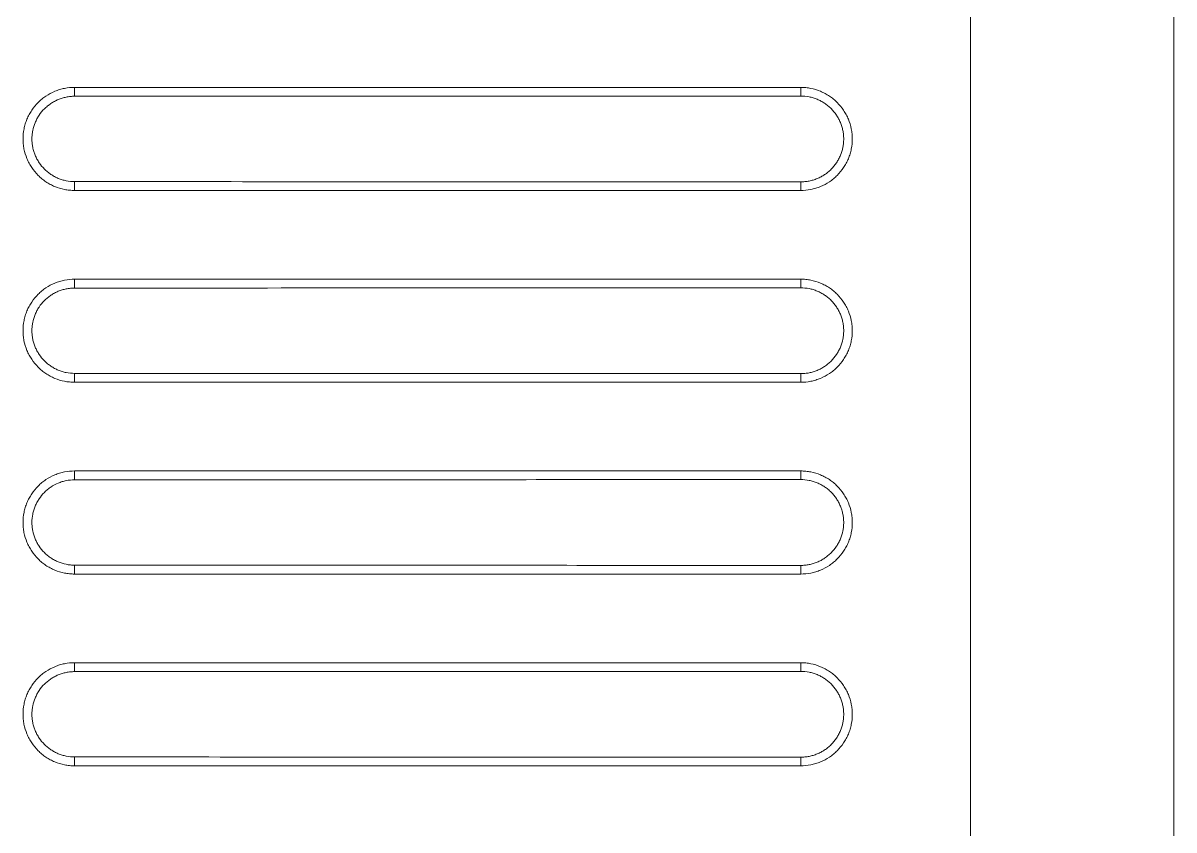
# Model space of a CAD drawing. Header units: millimetres. Extents: x -195 to 1349, y 148 to 750.
# Drawn here: x 928.65 to 955.64, y 344.02 to 362.96 of the extents above; entities that cross this region are included whole.
import ezdxf

# ---------------------------------------------------------------- set-up
doc = ezdxf.new("R2010")
doc.units = ezdxf.units.MM
doc.layers.add('4', color=7, linetype='CONTINUOUS', true_color=0xffffff)

msp = doc.modelspace()

# ---------------------------------------------------------------- linework, layer by layer
at = {"layer": '4', "color": 7, "linetype": 'Continuous', "lineweight": 18}
for p, q in [((955.641, 317.039), (955.641, 493.431)), ((950.87, 329.061), (950.87, 481.41))]:
    msp.add_line(p, q, dxfattribs=at)
for points, knots in [([(929.859, 361.445), (929.78, 361.445), (929.701, 361.437), (929.585, 361.414), (929.547, 361.404), (929.49, 361.387), (929.471, 361.381), (929.433, 361.367), (929.415, 361.36), (929.323, 361.322), (929.254, 361.285), (929.171, 361.23), (929.155, 361.219), (929.123, 361.195), (929.108, 361.183), (929.061, 361.145), (929.032, 361.119), (928.948, 361.035), (928.898, 360.974), (928.843, 360.891), (928.832, 360.874), (928.812, 360.84), (928.802, 360.823), (928.774, 360.771), (928.757, 360.735), (928.727, 360.662), (928.714, 360.625), (928.696, 360.568), (928.691, 360.549), (928.681, 360.511), (928.677, 360.491), (928.658, 360.393), (928.65, 360.315), (928.65, 360.197), (928.652, 360.157), (928.658, 360.098), (928.66, 360.078), (928.666, 360.039), (928.669, 360.019), (928.688, 359.922), (928.711, 359.847), (928.749, 359.755), (928.757, 359.737), (928.774, 359.701), (928.783, 359.683), (928.811, 359.63), (928.832, 359.597), (928.897, 359.498), (928.947, 359.437), (929.018, 359.367), (929.032, 359.353), (929.061, 359.326), (929.106, 359.287), (929.154, 359.252), (929.219, 359.208), (929.253, 359.188), (929.323, 359.15), (929.359, 359.133), (929.469, 359.088), (929.545, 359.065), (929.661, 359.041), (929.7, 359.036), (929.78, 359.028), (929.819, 359.026), (929.859, 359.026)], [0, 0, 0, 0, 0.0625, 0.0625, 0.09375, 0.09375, 0.109375, 0.109375, 0.125, 0.125, 0.1875, 0.1875, 0.203125, 0.203125, 0.21875, 0.21875, 0.25, 0.25, 0.3125, 0.3125, 0.328125, 0.328125, 0.34375, 0.34375, 0.375, 0.375, 0.40625, 0.40625, 0.421875, 0.421875, 0.4375, 0.4375, 0.5, 0.5, 0.53125, 0.53125, 0.546875, 0.546875, 0.5625, 0.5625, 0.625, 0.625, 0.640625, 0.640625, 0.65625, 0.65625, 0.6875, 0.6875, 0.75, 0.75, 0.765625, 0.765625, 0.78125, 0.8125, 0.8125, 0.84375, 0.84375, 0.875, 0.875, 0.9375, 0.9375, 0.96875, 0.96875, 1, 1, 1, 1]), ([(946.888, 361.445), (944.343, 361.445), (941.799, 361.445), (937.522, 361.445), (935.789, 361.445), (932.658, 361.445), (931.259, 361.445), (929.859, 361.445)], [0, 0, 0, 0, 0.448302, 0.448302, 0.753513, 0.753513, 1, 1, 1, 1]), ([(946.888, 359.026), (946.968, 359.026), (947.047, 359.034), (947.162, 359.057), (947.201, 359.066), (947.258, 359.084), (947.277, 359.09), (947.314, 359.103), (947.333, 359.11), (947.424, 359.148), (947.494, 359.185), (947.576, 359.24), (947.592, 359.252), (947.624, 359.275), (947.64, 359.288), (947.686, 359.326), (947.715, 359.352), (947.799, 359.436), (947.849, 359.497), (947.904, 359.579), (947.915, 359.596), (947.936, 359.63), (947.945, 359.648), (947.973, 359.7), (947.99, 359.736), (948.02, 359.808), (948.034, 359.846), (948.051, 359.902), (948.056, 359.921), (948.066, 359.96), (948.07, 359.98), (948.09, 360.077), (948.098, 360.156), (948.098, 360.274), (948.096, 360.313), (948.09, 360.373), (948.087, 360.393), (948.082, 360.432), (948.078, 360.452), (948.059, 360.549), (948.036, 360.624), (947.998, 360.716), (947.99, 360.734), (947.973, 360.77), (947.964, 360.788), (947.936, 360.84), (947.916, 360.874), (947.85, 360.972), (947.8, 361.034), (947.73, 361.104), (947.715, 361.118), (947.686, 361.145), (947.641, 361.183), (947.594, 361.219), (947.528, 361.262), (947.494, 361.283), (947.424, 361.32), (947.388, 361.337), (947.278, 361.383), (947.203, 361.406), (947.087, 361.429), (947.047, 361.435), (946.968, 361.443), (946.928, 361.445), (946.888, 361.445)], [0, 0, 0, 0, 0.0625, 0.0625, 0.09375, 0.09375, 0.109375, 0.109375, 0.125, 0.125, 0.1875, 0.1875, 0.203125, 0.203125, 0.21875, 0.21875, 0.25, 0.25, 0.3125, 0.3125, 0.328125, 0.328125, 0.34375, 0.34375, 0.375, 0.375, 0.40625, 0.40625, 0.421875, 0.421875, 0.4375, 0.4375, 0.5, 0.5, 0.53125, 0.53125, 0.546875, 0.546875, 0.5625, 0.5625, 0.625, 0.625, 0.640625, 0.640625, 0.65625, 0.65625, 0.6875, 0.6875, 0.75, 0.75, 0.765625, 0.765625, 0.78125, 0.8125, 0.8125, 0.84375, 0.84375, 0.875, 0.875, 0.9375, 0.9375, 0.96875, 0.96875, 1, 1, 1, 1]), ([(929.859, 359.234), (929.793, 359.235), (929.728, 359.241), (929.633, 359.26), (929.601, 359.268), (929.538, 359.287), (929.507, 359.298), (929.446, 359.323), (929.387, 359.351), (929.331, 359.385), (929.29, 359.412), (929.277, 359.421), (929.251, 359.441), (929.238, 359.451), (929.199, 359.483), (929.175, 359.505), (929.106, 359.574), (929.065, 359.624), (929.019, 359.692), (929.01, 359.706), (928.993, 359.735), (928.985, 359.749), (928.962, 359.792), (928.948, 359.822), (928.923, 359.882), (928.912, 359.913), (928.898, 359.96), (928.893, 359.975), (928.885, 360.007), (928.881, 360.024), (928.872, 360.072), (928.862, 360.137), (928.859, 360.202), (928.859, 360.267), (928.86, 360.3), (928.865, 360.349), (928.867, 360.365), (928.872, 360.398), (928.886, 360.479), (928.91, 360.557), (928.941, 360.632), (928.948, 360.647), (928.962, 360.677), (928.969, 360.692), (928.992, 360.736), (929.009, 360.764), (929.063, 360.845), (929.105, 360.896), (929.163, 360.954), (929.175, 360.965), (929.199, 360.987), (929.212, 360.998), (929.25, 361.029), (929.276, 361.049), (929.33, 361.085), (929.358, 361.102), (929.416, 361.133), (929.446, 361.147), (929.506, 361.172), (929.568, 361.194), (929.631, 361.21), (929.695, 361.223), (929.728, 361.228), (929.793, 361.235), (929.826, 361.236), (929.859, 361.236)], [0, 0, 0, 0, 0.0625, 0.0625, 0.09375, 0.09375, 0.125, 0.125, 0.15625, 0.1875, 0.1875, 0.203125, 0.203125, 0.21875, 0.21875, 0.25, 0.25, 0.3125, 0.3125, 0.328125, 0.328125, 0.34375, 0.34375, 0.375, 0.375, 0.40625, 0.40625, 0.421875, 0.421875, 0.4375, 0.4375, 0.46875, 0.5, 0.5, 0.53125, 0.53125, 0.546875, 0.546875, 0.5625, 0.625, 0.625, 0.640625, 0.640625, 0.65625, 0.65625, 0.6875, 0.6875, 0.75, 0.75, 0.765625, 0.765625, 0.78125, 0.78125, 0.8125, 0.8125, 0.84375, 0.84375, 0.875, 0.875, 0.90625, 0.9375, 0.9375, 0.96875, 0.96875, 1, 1, 1, 1]), ([(946.888, 361.242), (944.343, 361.241), (941.799, 361.241), (937.522, 361.239), (935.789, 361.238), (932.658, 361.237), (931.259, 361.237), (929.859, 361.236)], [0, 0, 0, 0, 0.448296, 0.448296, 0.75351, 0.75351, 1, 1, 1, 1]), ([(946.888, 361.242), (946.955, 361.242), (947.02, 361.236), (947.116, 361.217), (947.148, 361.209), (947.196, 361.195), (947.212, 361.189), (947.243, 361.178), (947.258, 361.172), (947.304, 361.153), (947.363, 361.125), (947.42, 361.091), (947.461, 361.064), (947.474, 361.055), (947.501, 361.035), (947.514, 361.025), (947.553, 360.993), (947.577, 360.971), (947.647, 360.901), (947.688, 360.851), (947.734, 360.782), (947.743, 360.768), (947.76, 360.739), (947.769, 360.725), (947.792, 360.681), (947.806, 360.652), (947.831, 360.591), (947.842, 360.56), (947.857, 360.513), (947.861, 360.497), (947.869, 360.465), (947.873, 360.449), (947.883, 360.4), (947.892, 360.335), (947.895, 360.269), (947.896, 360.203), (947.894, 360.17), (947.889, 360.121), (947.887, 360.104), (947.882, 360.072), (947.868, 359.99), (947.844, 359.912), (947.813, 359.836), (947.806, 359.82), (947.792, 359.79), (947.785, 359.776), (947.761, 359.732), (947.744, 359.704), (947.69, 359.622), (947.648, 359.571), (947.589, 359.512), (947.577, 359.5), (947.553, 359.478), (947.54, 359.468), (947.502, 359.436), (947.476, 359.417), (947.421, 359.38), (947.393, 359.363), (947.335, 359.332), (947.305, 359.318), (947.244, 359.292), (947.182, 359.27), (947.118, 359.254), (947.053, 359.241), (947.021, 359.236), (946.954, 359.23), (946.921, 359.228), (946.888, 359.228)], [0, 0, 0, 0, 0.0625, 0.0625, 0.09375, 0.09375, 0.109375, 0.109375, 0.125, 0.125, 0.15625, 0.1875, 0.1875, 0.203125, 0.203125, 0.21875, 0.21875, 0.25, 0.25, 0.3125, 0.3125, 0.328125, 0.328125, 0.34375, 0.34375, 0.375, 0.375, 0.40625, 0.40625, 0.421875, 0.421875, 0.4375, 0.4375, 0.46875, 0.5, 0.5, 0.53125, 0.53125, 0.546875, 0.546875, 0.5625, 0.625, 0.625, 0.640625, 0.640625, 0.65625, 0.65625, 0.6875, 0.6875, 0.75, 0.75, 0.765625, 0.765625, 0.78125, 0.78125, 0.8125, 0.8125, 0.84375, 0.84375, 0.875, 0.875, 0.90625, 0.9375, 0.9375, 0.96875, 0.96875, 1, 1, 1, 1]), ([(946.888, 359.228), (944.343, 359.229), (941.799, 359.23), (937.522, 359.232), (935.789, 359.232), (932.658, 359.233), (931.259, 359.234), (929.859, 359.234)], [0, 0, 0, 0, 0.448295, 0.448295, 0.75351, 0.75351, 1, 1, 1, 1]), ([(946.888, 359.026), (944.343, 359.026), (941.799, 359.026), (937.522, 359.026), (935.789, 359.026), (932.658, 359.026), (931.259, 359.026), (929.859, 359.026)], [0, 0, 0, 0, 0.448302, 0.448302, 0.753513, 0.753513, 1, 1, 1, 1]), ([(929.859, 356.945), (929.78, 356.945), (929.701, 356.937), (929.585, 356.914), (929.547, 356.904), (929.49, 356.887), (929.471, 356.881), (929.433, 356.867), (929.415, 356.86), (929.323, 356.822), (929.254, 356.785), (929.171, 356.73), (929.155, 356.719), (929.123, 356.695), (929.108, 356.683), (929.061, 356.645), (929.032, 356.619), (928.948, 356.535), (928.898, 356.474), (928.843, 356.391), (928.832, 356.374), (928.812, 356.34), (928.802, 356.323), (928.774, 356.271), (928.757, 356.235), (928.727, 356.162), (928.714, 356.125), (928.696, 356.068), (928.691, 356.049), (928.681, 356.011), (928.677, 355.991), (928.658, 355.893), (928.65, 355.815), (928.65, 355.697), (928.652, 355.657), (928.658, 355.598), (928.66, 355.578), (928.666, 355.539), (928.669, 355.519), (928.688, 355.422), (928.711, 355.347), (928.749, 355.255), (928.757, 355.237), (928.774, 355.201), (928.783, 355.183), (928.811, 355.13), (928.832, 355.097), (928.897, 354.998), (928.947, 354.937), (929.018, 354.867), (929.032, 354.853), (929.061, 354.826), (929.106, 354.787), (929.154, 354.752), (929.219, 354.708), (929.253, 354.688), (929.323, 354.65), (929.359, 354.633), (929.469, 354.588), (929.545, 354.565), (929.661, 354.541), (929.7, 354.536), (929.78, 354.528), (929.819, 354.526), (929.859, 354.526)], [0, 0, 0, 0, 0.0625, 0.0625, 0.09375, 0.09375, 0.109375, 0.109375, 0.125, 0.125, 0.1875, 0.1875, 0.203125, 0.203125, 0.21875, 0.21875, 0.25, 0.25, 0.3125, 0.3125, 0.328125, 0.328125, 0.34375, 0.34375, 0.375, 0.375, 0.40625, 0.40625, 0.421875, 0.421875, 0.4375, 0.4375, 0.5, 0.5, 0.53125, 0.53125, 0.546875, 0.546875, 0.5625, 0.5625, 0.625, 0.625, 0.640625, 0.640625, 0.65625, 0.65625, 0.6875, 0.6875, 0.75, 0.75, 0.765625, 0.765625, 0.78125, 0.8125, 0.8125, 0.84375, 0.84375, 0.875, 0.875, 0.9375, 0.9375, 0.96875, 0.96875, 1, 1, 1, 1]), ([(946.888, 356.945), (944.343, 356.945), (941.799, 356.945), (937.522, 356.945), (935.789, 356.945), (932.658, 356.945), (931.259, 356.945), (929.859, 356.945)], [0, 0, 0, 0, 0.448302, 0.448302, 0.753513, 0.753513, 1, 1, 1, 1]), ([(946.888, 354.526), (946.968, 354.526), (947.047, 354.534), (947.162, 354.557), (947.201, 354.566), (947.258, 354.584), (947.277, 354.59), (947.314, 354.603), (947.333, 354.61), (947.424, 354.648), (947.494, 354.685), (947.576, 354.74), (947.592, 354.752), (947.624, 354.775), (947.64, 354.788), (947.686, 354.826), (947.715, 354.852), (947.799, 354.936), (947.849, 354.997), (947.904, 355.079), (947.915, 355.096), (947.936, 355.13), (947.945, 355.148), (947.973, 355.2), (947.99, 355.236), (948.02, 355.308), (948.034, 355.346), (948.051, 355.402), (948.056, 355.421), (948.066, 355.46), (948.07, 355.48), (948.09, 355.577), (948.098, 355.656), (948.098, 355.774), (948.096, 355.813), (948.09, 355.873), (948.087, 355.893), (948.082, 355.932), (948.078, 355.952), (948.059, 356.049), (948.036, 356.124), (947.998, 356.216), (947.99, 356.234), (947.973, 356.27), (947.964, 356.288), (947.936, 356.34), (947.916, 356.374), (947.85, 356.472), (947.8, 356.534), (947.73, 356.604), (947.715, 356.618), (947.686, 356.645), (947.641, 356.683), (947.594, 356.719), (947.528, 356.762), (947.494, 356.783), (947.424, 356.82), (947.388, 356.837), (947.278, 356.883), (947.203, 356.906), (947.087, 356.929), (947.047, 356.935), (946.968, 356.943), (946.928, 356.945), (946.888, 356.945)], [0, 0, 0, 0, 0.0625, 0.0625, 0.09375, 0.09375, 0.109375, 0.109375, 0.125, 0.125, 0.1875, 0.1875, 0.203125, 0.203125, 0.21875, 0.21875, 0.25, 0.25, 0.3125, 0.3125, 0.328125, 0.328125, 0.34375, 0.34375, 0.375, 0.375, 0.40625, 0.40625, 0.421875, 0.421875, 0.4375, 0.4375, 0.5, 0.5, 0.53125, 0.53125, 0.546875, 0.546875, 0.5625, 0.5625, 0.625, 0.625, 0.640625, 0.640625, 0.65625, 0.65625, 0.6875, 0.6875, 0.75, 0.75, 0.765625, 0.765625, 0.78125, 0.8125, 0.8125, 0.84375, 0.84375, 0.875, 0.875, 0.9375, 0.9375, 0.96875, 0.96875, 1, 1, 1, 1]), ([(929.859, 354.734), (929.793, 354.735), (929.728, 354.741), (929.633, 354.76), (929.601, 354.768), (929.538, 354.787), (929.507, 354.798), (929.446, 354.823), (929.387, 354.851), (929.331, 354.885), (929.29, 354.912), (929.277, 354.921), (929.251, 354.941), (929.238, 354.951), (929.199, 354.983), (929.175, 355.005), (929.106, 355.074), (929.065, 355.124), (929.019, 355.192), (929.01, 355.206), (928.993, 355.235), (928.985, 355.249), (928.962, 355.292), (928.948, 355.322), (928.923, 355.382), (928.912, 355.413), (928.898, 355.46), (928.893, 355.475), (928.885, 355.507), (928.881, 355.524), (928.872, 355.572), (928.862, 355.637), (928.859, 355.702), (928.859, 355.767), (928.86, 355.8), (928.865, 355.849), (928.867, 355.865), (928.872, 355.898), (928.886, 355.979), (928.91, 356.057), (928.941, 356.132), (928.948, 356.147), (928.962, 356.177), (928.969, 356.192), (928.992, 356.236), (929.009, 356.264), (929.063, 356.345), (929.105, 356.396), (929.163, 356.454), (929.175, 356.465), (929.199, 356.487), (929.212, 356.498), (929.25, 356.529), (929.276, 356.549), (929.33, 356.585), (929.358, 356.602), (929.416, 356.633), (929.446, 356.647), (929.506, 356.672), (929.568, 356.694), (929.631, 356.71), (929.695, 356.723), (929.728, 356.728), (929.793, 356.735), (929.826, 356.736), (929.859, 356.736)], [0, 0, 0, 0, 0.0625, 0.0625, 0.09375, 0.09375, 0.125, 0.125, 0.15625, 0.1875, 0.1875, 0.203125, 0.203125, 0.21875, 0.21875, 0.25, 0.25, 0.3125, 0.3125, 0.328125, 0.328125, 0.34375, 0.34375, 0.375, 0.375, 0.40625, 0.40625, 0.421875, 0.421875, 0.4375, 0.4375, 0.46875, 0.5, 0.5, 0.53125, 0.53125, 0.546875, 0.546875, 0.5625, 0.625, 0.625, 0.640625, 0.640625, 0.65625, 0.65625, 0.6875, 0.6875, 0.75, 0.75, 0.765625, 0.765625, 0.78125, 0.78125, 0.8125, 0.8125, 0.84375, 0.84375, 0.875, 0.875, 0.90625, 0.9375, 0.9375, 0.96875, 0.96875, 1, 1, 1, 1]), ([(946.888, 356.742), (944.343, 356.741), (941.799, 356.741), (937.522, 356.739), (935.789, 356.738), (932.658, 356.737), (931.259, 356.737), (929.859, 356.736)], [0, 0, 0, 0, 0.448296, 0.448296, 0.75351, 0.75351, 1, 1, 1, 1]), ([(946.888, 356.742), (946.955, 356.742), (947.02, 356.736), (947.116, 356.717), (947.148, 356.709), (947.196, 356.695), (947.212, 356.689), (947.243, 356.678), (947.258, 356.672), (947.304, 356.653), (947.363, 356.625), (947.42, 356.591), (947.461, 356.564), (947.474, 356.555), (947.501, 356.535), (947.514, 356.525), (947.553, 356.493), (947.577, 356.471), (947.647, 356.401), (947.688, 356.351), (947.734, 356.282), (947.743, 356.268), (947.76, 356.239), (947.769, 356.225), (947.792, 356.181), (947.806, 356.152), (947.831, 356.091), (947.842, 356.06), (947.857, 356.013), (947.861, 355.997), (947.869, 355.965), (947.873, 355.949), (947.883, 355.9), (947.892, 355.835), (947.895, 355.769), (947.896, 355.703), (947.894, 355.67), (947.889, 355.621), (947.887, 355.604), (947.882, 355.572), (947.868, 355.49), (947.844, 355.412), (947.813, 355.336), (947.806, 355.32), (947.792, 355.29), (947.785, 355.276), (947.761, 355.232), (947.744, 355.204), (947.69, 355.122), (947.648, 355.071), (947.589, 355.012), (947.577, 355), (947.553, 354.978), (947.54, 354.968), (947.502, 354.936), (947.476, 354.917), (947.421, 354.88), (947.393, 354.863), (947.335, 354.832), (947.305, 354.818), (947.244, 354.792), (947.182, 354.77), (947.118, 354.754), (947.053, 354.741), (947.021, 354.736), (946.954, 354.73), (946.921, 354.728), (946.888, 354.728)], [0, 0, 0, 0, 0.0625, 0.0625, 0.09375, 0.09375, 0.109375, 0.109375, 0.125, 0.125, 0.15625, 0.1875, 0.1875, 0.203125, 0.203125, 0.21875, 0.21875, 0.25, 0.25, 0.3125, 0.3125, 0.328125, 0.328125, 0.34375, 0.34375, 0.375, 0.375, 0.40625, 0.40625, 0.421875, 0.421875, 0.4375, 0.4375, 0.46875, 0.5, 0.5, 0.53125, 0.53125, 0.546875, 0.546875, 0.5625, 0.625, 0.625, 0.640625, 0.640625, 0.65625, 0.65625, 0.6875, 0.6875, 0.75, 0.75, 0.765625, 0.765625, 0.78125, 0.78125, 0.8125, 0.8125, 0.84375, 0.84375, 0.875, 0.875, 0.90625, 0.9375, 0.9375, 0.96875, 0.96875, 1, 1, 1, 1]), ([(946.888, 354.728), (944.343, 354.729), (941.799, 354.73), (937.522, 354.732), (935.789, 354.732), (932.658, 354.733), (931.259, 354.734), (929.859, 354.734)], [0, 0, 0, 0, 0.448295, 0.448295, 0.75351, 0.75351, 1, 1, 1, 1]), ([(946.888, 354.526), (944.343, 354.526), (941.799, 354.526), (937.522, 354.526), (935.789, 354.526), (932.658, 354.526), (931.259, 354.526), (929.859, 354.526)], [0, 0, 0, 0, 0.448302, 0.448302, 0.753513, 0.753513, 1, 1, 1, 1]), ([(929.859, 352.445), (929.78, 352.445), (929.701, 352.437), (929.585, 352.414), (929.547, 352.404), (929.49, 352.387), (929.471, 352.381), (929.433, 352.367), (929.415, 352.36), (929.323, 352.322), (929.254, 352.285), (929.171, 352.23), (929.155, 352.219), (929.123, 352.195), (929.108, 352.183), (929.061, 352.145), (929.032, 352.119), (928.948, 352.035), (928.898, 351.974), (928.843, 351.891), (928.832, 351.874), (928.812, 351.84), (928.802, 351.823), (928.774, 351.771), (928.757, 351.735), (928.727, 351.662), (928.714, 351.625), (928.696, 351.568), (928.691, 351.549), (928.681, 351.511), (928.677, 351.491), (928.658, 351.393), (928.65, 351.315), (928.65, 351.197), (928.652, 351.157), (928.658, 351.098), (928.66, 351.078), (928.666, 351.039), (928.669, 351.019), (928.688, 350.922), (928.711, 350.847), (928.749, 350.755), (928.757, 350.737), (928.774, 350.701), (928.783, 350.683), (928.811, 350.63), (928.832, 350.597), (928.897, 350.498), (928.947, 350.437), (929.018, 350.367), (929.032, 350.353), (929.061, 350.326), (929.106, 350.287), (929.154, 350.252), (929.219, 350.208), (929.253, 350.188), (929.323, 350.15), (929.359, 350.133), (929.469, 350.088), (929.545, 350.065), (929.661, 350.041), (929.7, 350.036), (929.78, 350.028), (929.819, 350.026), (929.859, 350.026)], [0, 0, 0, 0, 0.0625, 0.0625, 0.09375, 0.09375, 0.109375, 0.109375, 0.125, 0.125, 0.1875, 0.1875, 0.203125, 0.203125, 0.21875, 0.21875, 0.25, 0.25, 0.3125, 0.3125, 0.328125, 0.328125, 0.34375, 0.34375, 0.375, 0.375, 0.40625, 0.40625, 0.421875, 0.421875, 0.4375, 0.4375, 0.5, 0.5, 0.53125, 0.53125, 0.546875, 0.546875, 0.5625, 0.5625, 0.625, 0.625, 0.640625, 0.640625, 0.65625, 0.65625, 0.6875, 0.6875, 0.75, 0.75, 0.765625, 0.765625, 0.78125, 0.8125, 0.8125, 0.84375, 0.84375, 0.875, 0.875, 0.9375, 0.9375, 0.96875, 0.96875, 1, 1, 1, 1]), ([(929.859, 352.236), (929.793, 352.236), (929.728, 352.23), (929.632, 352.211), (929.601, 352.203), (929.538, 352.184), (929.507, 352.172), (929.416, 352.135), (929.358, 352.104), (929.29, 352.059), (929.277, 352.049), (929.251, 352.03), (929.238, 352.019), (929.199, 351.988), (929.175, 351.966), (929.106, 351.897), (929.064, 351.846), (929.019, 351.778), (929.01, 351.764), (928.993, 351.736), (928.985, 351.721), (928.962, 351.678), (928.948, 351.649), (928.923, 351.588), (928.912, 351.558), (928.897, 351.511), (928.893, 351.495), (928.885, 351.463), (928.881, 351.447), (928.865, 351.366), (928.859, 351.301), (928.859, 351.203), (928.861, 351.171), (928.865, 351.121), (928.867, 351.105), (928.872, 351.073), (928.875, 351.056), (928.891, 350.976), (928.91, 350.914), (928.941, 350.838), (928.948, 350.823), (928.962, 350.793), (928.969, 350.778), (928.992, 350.735), (929.009, 350.707), (929.063, 350.626), (929.105, 350.575), (929.175, 350.505), (929.199, 350.483), (929.25, 350.441), (929.276, 350.422), (929.33, 350.386), (929.358, 350.369), (929.416, 350.338), (929.446, 350.324), (929.537, 350.286), (929.599, 350.267), (929.695, 350.247), (929.728, 350.243), (929.793, 350.236), (929.826, 350.234), (929.859, 350.234)], [0, 0, 0, 0, 0.0625, 0.0625, 0.09375, 0.09375, 0.125, 0.125, 0.1875, 0.1875, 0.203125, 0.203125, 0.21875, 0.21875, 0.25, 0.25, 0.3125, 0.3125, 0.328125, 0.328125, 0.34375, 0.34375, 0.375, 0.375, 0.40625, 0.40625, 0.421875, 0.421875, 0.4375, 0.4375, 0.5, 0.5, 0.53125, 0.53125, 0.546875, 0.546875, 0.5625, 0.5625, 0.625, 0.625, 0.640625, 0.640625, 0.65625, 0.65625, 0.6875, 0.6875, 0.75, 0.75, 0.78125, 0.78125, 0.8125, 0.8125, 0.84375, 0.84375, 0.875, 0.875, 0.9375, 0.9375, 0.96875, 0.96875, 1, 1, 1, 1]), ([(946.888, 352.445), (944.343, 352.445), (941.799, 352.445), (937.522, 352.445), (935.789, 352.445), (932.658, 352.445), (931.259, 352.445), (929.859, 352.445)], [0, 0, 0, 0, 0.448302, 0.448302, 0.753513, 0.753513, 1, 1, 1, 1]), ([(946.888, 352.242), (944.343, 352.241), (941.799, 352.241), (937.522, 352.239), (935.789, 352.238), (932.658, 352.237), (931.259, 352.237), (929.859, 352.236)], [0, 0, 0, 0, 0.448296, 0.448296, 0.75351, 0.75351, 1, 1, 1, 1]), ([(946.888, 350.026), (946.968, 350.026), (947.047, 350.034), (947.162, 350.057), (947.201, 350.066), (947.258, 350.084), (947.277, 350.09), (947.314, 350.103), (947.333, 350.11), (947.424, 350.148), (947.494, 350.185), (947.576, 350.24), (947.592, 350.252), (947.624, 350.275), (947.64, 350.288), (947.686, 350.326), (947.715, 350.352), (947.799, 350.436), (947.849, 350.497), (947.904, 350.579), (947.915, 350.596), (947.936, 350.63), (947.945, 350.648), (947.973, 350.7), (947.99, 350.736), (948.02, 350.808), (948.034, 350.846), (948.051, 350.902), (948.056, 350.921), (948.066, 350.96), (948.07, 350.98), (948.09, 351.077), (948.098, 351.156), (948.098, 351.274), (948.096, 351.313), (948.09, 351.373), (948.087, 351.393), (948.082, 351.432), (948.078, 351.452), (948.059, 351.549), (948.036, 351.624), (947.998, 351.716), (947.99, 351.734), (947.973, 351.77), (947.964, 351.788), (947.936, 351.84), (947.916, 351.874), (947.85, 351.972), (947.8, 352.034), (947.73, 352.104), (947.715, 352.118), (947.686, 352.145), (947.641, 352.183), (947.594, 352.219), (947.528, 352.262), (947.494, 352.283), (947.424, 352.32), (947.388, 352.337), (947.278, 352.383), (947.203, 352.406), (947.087, 352.429), (947.047, 352.435), (946.968, 352.443), (946.928, 352.445), (946.888, 352.445)], [0, 0, 0, 0, 0.0625, 0.0625, 0.09375, 0.09375, 0.109375, 0.109375, 0.125, 0.125, 0.1875, 0.1875, 0.203125, 0.203125, 0.21875, 0.21875, 0.25, 0.25, 0.3125, 0.3125, 0.328125, 0.328125, 0.34375, 0.34375, 0.375, 0.375, 0.40625, 0.40625, 0.421875, 0.421875, 0.4375, 0.4375, 0.5, 0.5, 0.53125, 0.53125, 0.546875, 0.546875, 0.5625, 0.5625, 0.625, 0.625, 0.640625, 0.640625, 0.65625, 0.65625, 0.6875, 0.6875, 0.75, 0.75, 0.765625, 0.765625, 0.78125, 0.8125, 0.8125, 0.84375, 0.84375, 0.875, 0.875, 0.9375, 0.9375, 0.96875, 0.96875, 1, 1, 1, 1]), ([(946.888, 352.242), (946.955, 352.242), (947.02, 352.236), (947.116, 352.217), (947.148, 352.209), (947.196, 352.195), (947.212, 352.189), (947.243, 352.178), (947.258, 352.172), (947.304, 352.153), (947.363, 352.125), (947.42, 352.091), (947.461, 352.064), (947.474, 352.055), (947.501, 352.035), (947.514, 352.025), (947.553, 351.993), (947.577, 351.971), (947.647, 351.901), (947.688, 351.851), (947.734, 351.782), (947.743, 351.768), (947.76, 351.739), (947.769, 351.725), (947.792, 351.681), (947.806, 351.652), (947.831, 351.591), (947.842, 351.56), (947.857, 351.513), (947.861, 351.497), (947.869, 351.465), (947.873, 351.449), (947.883, 351.4), (947.892, 351.335), (947.895, 351.269), (947.896, 351.203), (947.894, 351.17), (947.889, 351.121), (947.887, 351.104), (947.882, 351.072), (947.868, 350.99), (947.844, 350.912), (947.813, 350.836), (947.806, 350.82), (947.792, 350.79), (947.785, 350.776), (947.761, 350.732), (947.744, 350.704), (947.69, 350.622), (947.648, 350.571), (947.589, 350.512), (947.577, 350.5), (947.553, 350.478), (947.54, 350.468), (947.502, 350.436), (947.476, 350.417), (947.421, 350.38), (947.393, 350.363), (947.335, 350.332), (947.305, 350.318), (947.244, 350.292), (947.182, 350.27), (947.118, 350.254), (947.053, 350.241), (947.021, 350.236), (946.954, 350.23), (946.921, 350.228), (946.888, 350.228)], [0, 0, 0, 0, 0.0625, 0.0625, 0.09375, 0.09375, 0.109375, 0.109375, 0.125, 0.125, 0.15625, 0.1875, 0.1875, 0.203125, 0.203125, 0.21875, 0.21875, 0.25, 0.25, 0.3125, 0.3125, 0.328125, 0.328125, 0.34375, 0.34375, 0.375, 0.375, 0.40625, 0.40625, 0.421875, 0.421875, 0.4375, 0.4375, 0.46875, 0.5, 0.5, 0.53125, 0.53125, 0.546875, 0.546875, 0.5625, 0.625, 0.625, 0.640625, 0.640625, 0.65625, 0.65625, 0.6875, 0.6875, 0.75, 0.75, 0.765625, 0.765625, 0.78125, 0.78125, 0.8125, 0.8125, 0.84375, 0.84375, 0.875, 0.875, 0.90625, 0.9375, 0.9375, 0.96875, 0.96875, 1, 1, 1, 1]), ([(929.859, 350.234), (931.259, 350.234), (932.658, 350.233), (935.789, 350.232), (937.522, 350.232), (941.799, 350.23), (944.343, 350.229), (946.888, 350.228)], [0, 0, 0, 0, 0.24649, 0.24649, 0.551705, 0.551705, 1, 1, 1, 1]), ([(946.888, 350.026), (944.343, 350.026), (941.799, 350.026), (937.522, 350.026), (935.789, 350.026), (932.658, 350.026), (931.259, 350.026), (929.859, 350.026)], [0, 0, 0, 0, 0.448302, 0.448302, 0.753513, 0.753513, 1, 1, 1, 1]), ([(929.859, 347.945), (929.78, 347.945), (929.701, 347.937), (929.585, 347.914), (929.547, 347.904), (929.49, 347.887), (929.471, 347.881), (929.433, 347.867), (929.415, 347.86), (929.323, 347.822), (929.254, 347.785), (929.171, 347.73), (929.155, 347.719), (929.123, 347.695), (929.108, 347.683), (929.061, 347.645), (929.032, 347.619), (928.948, 347.535), (928.898, 347.474), (928.843, 347.391), (928.832, 347.374), (928.812, 347.34), (928.802, 347.323), (928.774, 347.271), (928.757, 347.235), (928.727, 347.162), (928.714, 347.125), (928.696, 347.068), (928.691, 347.049), (928.681, 347.011), (928.677, 346.991), (928.658, 346.893), (928.65, 346.815), (928.65, 346.697), (928.652, 346.657), (928.658, 346.598), (928.66, 346.578), (928.666, 346.539), (928.669, 346.519), (928.688, 346.422), (928.711, 346.347), (928.749, 346.255), (928.757, 346.237), (928.774, 346.201), (928.783, 346.183), (928.811, 346.13), (928.832, 346.097), (928.897, 345.998), (928.947, 345.937), (929.018, 345.867), (929.032, 345.853), (929.061, 345.826), (929.106, 345.787), (929.154, 345.752), (929.219, 345.708), (929.253, 345.688), (929.323, 345.65), (929.359, 345.633), (929.469, 345.588), (929.545, 345.565), (929.661, 345.541), (929.7, 345.536), (929.78, 345.528), (929.819, 345.526), (929.859, 345.526)], [0, 0, 0, 0, 0.0625, 0.0625, 0.09375, 0.09375, 0.109375, 0.109375, 0.125, 0.125, 0.1875, 0.1875, 0.203125, 0.203125, 0.21875, 0.21875, 0.25, 0.25, 0.3125, 0.3125, 0.328125, 0.328125, 0.34375, 0.34375, 0.375, 0.375, 0.40625, 0.40625, 0.421875, 0.421875, 0.4375, 0.4375, 0.5, 0.5, 0.53125, 0.53125, 0.546875, 0.546875, 0.5625, 0.5625, 0.625, 0.625, 0.640625, 0.640625, 0.65625, 0.65625, 0.6875, 0.6875, 0.75, 0.75, 0.765625, 0.765625, 0.78125, 0.8125, 0.8125, 0.84375, 0.84375, 0.875, 0.875, 0.9375, 0.9375, 0.96875, 0.96875, 1, 1, 1, 1]), ([(946.888, 347.945), (944.343, 347.945), (941.799, 347.945), (937.522, 347.945), (935.789, 347.945), (932.658, 347.945), (931.259, 347.945), (929.859, 347.945)], [0, 0, 0, 0, 0.448302, 0.448302, 0.753513, 0.753513, 1, 1, 1, 1]), ([(946.888, 345.526), (946.968, 345.526), (947.047, 345.534), (947.162, 345.557), (947.201, 345.566), (947.258, 345.584), (947.277, 345.59), (947.314, 345.603), (947.333, 345.61), (947.424, 345.648), (947.494, 345.685), (947.576, 345.74), (947.592, 345.752), (947.624, 345.775), (947.64, 345.788), (947.686, 345.826), (947.715, 345.852), (947.799, 345.936), (947.849, 345.997), (947.904, 346.079), (947.915, 346.096), (947.936, 346.13), (947.945, 346.148), (947.973, 346.2), (947.99, 346.236), (948.02, 346.308), (948.034, 346.346), (948.051, 346.402), (948.056, 346.421), (948.066, 346.46), (948.07, 346.48), (948.09, 346.577), (948.098, 346.656), (948.098, 346.774), (948.096, 346.813), (948.09, 346.873), (948.087, 346.893), (948.082, 346.932), (948.078, 346.952), (948.059, 347.049), (948.036, 347.124), (947.998, 347.216), (947.99, 347.234), (947.973, 347.27), (947.964, 347.288), (947.936, 347.34), (947.916, 347.374), (947.85, 347.472), (947.8, 347.534), (947.73, 347.604), (947.715, 347.618), (947.686, 347.645), (947.641, 347.683), (947.594, 347.719), (947.528, 347.762), (947.494, 347.783), (947.424, 347.82), (947.388, 347.837), (947.278, 347.883), (947.203, 347.906), (947.087, 347.929), (947.047, 347.935), (946.968, 347.943), (946.928, 347.945), (946.888, 347.945)], [0, 0, 0, 0, 0.0625, 0.0625, 0.09375, 0.09375, 0.109375, 0.109375, 0.125, 0.125, 0.1875, 0.1875, 0.203125, 0.203125, 0.21875, 0.21875, 0.25, 0.25, 0.3125, 0.3125, 0.328125, 0.328125, 0.34375, 0.34375, 0.375, 0.375, 0.40625, 0.40625, 0.421875, 0.421875, 0.4375, 0.4375, 0.5, 0.5, 0.53125, 0.53125, 0.546875, 0.546875, 0.5625, 0.5625, 0.625, 0.625, 0.640625, 0.640625, 0.65625, 0.65625, 0.6875, 0.6875, 0.75, 0.75, 0.765625, 0.765625, 0.78125, 0.8125, 0.8125, 0.84375, 0.84375, 0.875, 0.875, 0.9375, 0.9375, 0.96875, 0.96875, 1, 1, 1, 1]), ([(929.859, 345.734), (929.793, 345.735), (929.728, 345.741), (929.633, 345.76), (929.601, 345.768), (929.538, 345.787), (929.507, 345.798), (929.446, 345.823), (929.387, 345.851), (929.331, 345.885), (929.29, 345.912), (929.277, 345.921), (929.251, 345.941), (929.238, 345.951), (929.199, 345.983), (929.175, 346.005), (929.106, 346.074), (929.065, 346.124), (929.019, 346.192), (929.01, 346.206), (928.993, 346.235), (928.985, 346.249), (928.962, 346.292), (928.948, 346.322), (928.923, 346.382), (928.912, 346.413), (928.898, 346.46), (928.893, 346.475), (928.885, 346.507), (928.881, 346.524), (928.872, 346.572), (928.862, 346.637), (928.859, 346.702), (928.859, 346.767), (928.86, 346.8), (928.865, 346.849), (928.867, 346.865), (928.872, 346.898), (928.886, 346.979), (928.91, 347.057), (928.941, 347.132), (928.948, 347.147), (928.962, 347.177), (928.969, 347.192), (928.992, 347.236), (929.009, 347.264), (929.063, 347.345), (929.105, 347.396), (929.163, 347.454), (929.175, 347.465), (929.199, 347.487), (929.212, 347.498), (929.25, 347.529), (929.276, 347.549), (929.33, 347.585), (929.358, 347.602), (929.416, 347.633), (929.446, 347.647), (929.506, 347.672), (929.568, 347.694), (929.631, 347.71), (929.695, 347.723), (929.728, 347.728), (929.793, 347.735), (929.826, 347.736), (929.859, 347.736)], [0, 0, 0, 0, 0.0625, 0.0625, 0.09375, 0.09375, 0.125, 0.125, 0.15625, 0.1875, 0.1875, 0.203125, 0.203125, 0.21875, 0.21875, 0.25, 0.25, 0.3125, 0.3125, 0.328125, 0.328125, 0.34375, 0.34375, 0.375, 0.375, 0.40625, 0.40625, 0.421875, 0.421875, 0.4375, 0.4375, 0.46875, 0.5, 0.5, 0.53125, 0.53125, 0.546875, 0.546875, 0.5625, 0.625, 0.625, 0.640625, 0.640625, 0.65625, 0.65625, 0.6875, 0.6875, 0.75, 0.75, 0.765625, 0.765625, 0.78125, 0.78125, 0.8125, 0.8125, 0.84375, 0.84375, 0.875, 0.875, 0.90625, 0.9375, 0.9375, 0.96875, 0.96875, 1, 1, 1, 1]), ([(946.888, 347.742), (944.343, 347.741), (941.799, 347.741), (937.522, 347.739), (935.789, 347.738), (932.658, 347.737), (931.259, 347.737), (929.859, 347.736)], [0, 0, 0, 0, 0.448296, 0.448296, 0.75351, 0.75351, 1, 1, 1, 1]), ([(946.888, 347.742), (946.955, 347.742), (947.02, 347.736), (947.116, 347.717), (947.148, 347.709), (947.196, 347.695), (947.212, 347.689), (947.243, 347.678), (947.258, 347.672), (947.304, 347.653), (947.363, 347.625), (947.42, 347.591), (947.461, 347.564), (947.474, 347.555), (947.501, 347.535), (947.514, 347.525), (947.553, 347.493), (947.577, 347.471), (947.647, 347.401), (947.688, 347.351), (947.734, 347.282), (947.743, 347.268), (947.76, 347.239), (947.769, 347.225), (947.792, 347.181), (947.806, 347.152), (947.831, 347.091), (947.842, 347.06), (947.857, 347.013), (947.861, 346.997), (947.869, 346.965), (947.873, 346.949), (947.883, 346.9), (947.892, 346.835), (947.895, 346.769), (947.896, 346.703), (947.894, 346.67), (947.889, 346.621), (947.887, 346.604), (947.882, 346.572), (947.868, 346.49), (947.844, 346.412), (947.813, 346.336), (947.806, 346.32), (947.792, 346.29), (947.785, 346.276), (947.761, 346.232), (947.744, 346.204), (947.69, 346.122), (947.648, 346.071), (947.589, 346.012), (947.577, 346), (947.553, 345.978), (947.54, 345.968), (947.502, 345.936), (947.476, 345.917), (947.421, 345.88), (947.393, 345.863), (947.335, 345.832), (947.305, 345.818), (947.244, 345.792), (947.182, 345.77), (947.118, 345.754), (947.053, 345.741), (947.021, 345.736), (946.954, 345.73), (946.921, 345.728), (946.888, 345.728)], [0, 0, 0, 0, 0.0625, 0.0625, 0.09375, 0.09375, 0.109375, 0.109375, 0.125, 0.125, 0.15625, 0.1875, 0.1875, 0.203125, 0.203125, 0.21875, 0.21875, 0.25, 0.25, 0.3125, 0.3125, 0.328125, 0.328125, 0.34375, 0.34375, 0.375, 0.375, 0.40625, 0.40625, 0.421875, 0.421875, 0.4375, 0.4375, 0.46875, 0.5, 0.5, 0.53125, 0.53125, 0.546875, 0.546875, 0.5625, 0.625, 0.625, 0.640625, 0.640625, 0.65625, 0.65625, 0.6875, 0.6875, 0.75, 0.75, 0.765625, 0.765625, 0.78125, 0.78125, 0.8125, 0.8125, 0.84375, 0.84375, 0.875, 0.875, 0.90625, 0.9375, 0.9375, 0.96875, 0.96875, 1, 1, 1, 1]), ([(946.888, 345.728), (944.343, 345.729), (941.799, 345.73), (937.522, 345.732), (935.789, 345.732), (932.658, 345.733), (931.259, 345.734), (929.859, 345.734)], [0, 0, 0, 0, 0.448295, 0.448295, 0.75351, 0.75351, 1, 1, 1, 1]), ([(946.888, 345.526), (944.343, 345.526), (941.799, 345.526), (937.522, 345.526), (935.789, 345.526), (932.658, 345.526), (931.259, 345.526), (929.859, 345.526)], [0, 0, 0, 0, 0.448302, 0.448302, 0.753513, 0.753513, 1, 1, 1, 1])]:
    msp.add_open_spline(points, degree=3, knots=knots, dxfattribs=at)
at = {"layer": '4', "color": 7, "linetype": 'Continuous', "lineweight": 13}
for points in [[(929.859, 361.445), (929.859, 361.375), (929.859, 361.306), (929.859, 361.236)], [(946.888, 361.242), (946.888, 361.31), (946.888, 361.377), (946.888, 361.445)], [(929.859, 359.234), (929.859, 359.165), (929.859, 359.095), (929.859, 359.026)], [(946.888, 359.026), (946.888, 359.093), (946.888, 359.161), (946.888, 359.228)], [(929.859, 356.945), (929.859, 356.875), (929.859, 356.806), (929.859, 356.736)], [(946.888, 356.742), (946.888, 356.81), (946.888, 356.877), (946.888, 356.945)], [(929.859, 354.734), (929.859, 354.665), (929.859, 354.595), (929.859, 354.526)], [(946.888, 354.526), (946.888, 354.593), (946.888, 354.661), (946.888, 354.728)], [(929.859, 352.445), (929.859, 352.375), (929.859, 352.306), (929.859, 352.236)], [(946.888, 352.242), (946.888, 352.31), (946.888, 352.377), (946.888, 352.445)], [(929.859, 350.234), (929.859, 350.165), (929.859, 350.095), (929.859, 350.026)], [(946.888, 350.026), (946.888, 350.093), (946.888, 350.161), (946.888, 350.228)], [(929.859, 347.945), (929.859, 347.875), (929.859, 347.806), (929.859, 347.736)], [(946.888, 347.742), (946.888, 347.81), (946.888, 347.877), (946.888, 347.945)], [(929.859, 345.734), (929.859, 345.665), (929.859, 345.595), (929.859, 345.526)], [(946.888, 345.526), (946.888, 345.593), (946.888, 345.661), (946.888, 345.728)]]:
    msp.add_open_spline(points, degree=3, dxfattribs=at)

doc.saveas('drawing.dxf')
